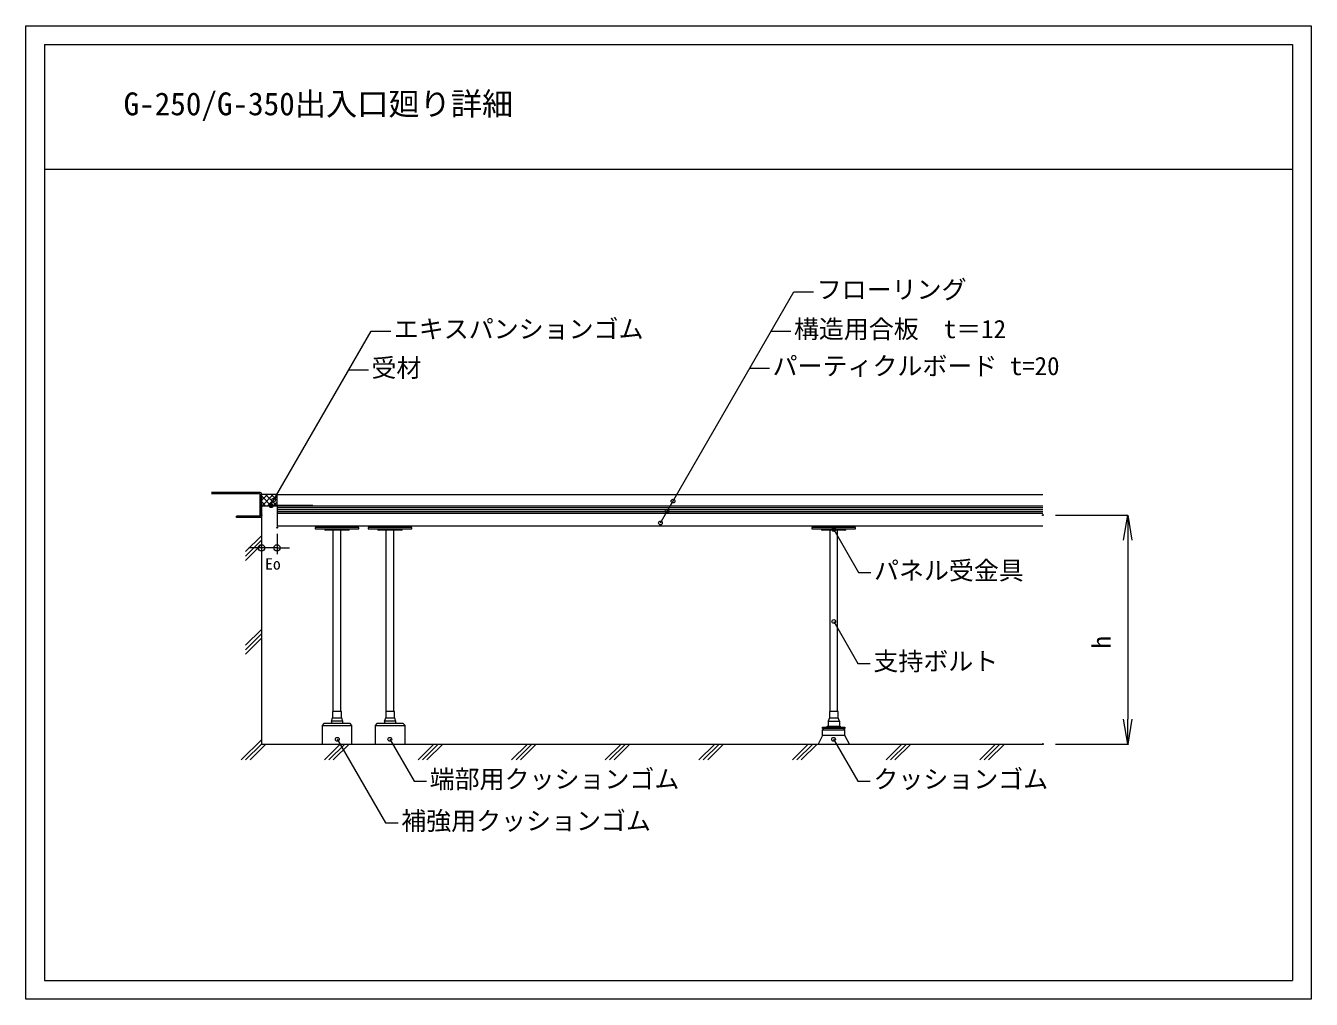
# Model space of a CAD drawing. Units: millimetres, scale not verified. Extents: x -1030 to 1030, y -780 to 780.
import ezdxf
from ezdxf.enums import TextEntityAlignment as Align

# ---------------------------------------------------------------- set-up
doc = ezdxf.new("R2010")
doc.units = ezdxf.units.MM
doc.header["$LTSCALE"] = 2
doc.header["$PDMODE"] = 32
doc.header["$PDSIZE"] = 1.6
for name, color, linetype, lineweight in [('0-0_0', 7, 'Continuous', 18), ('0-1_WAKU', 4, 'Continuous', 18), ('0-3_寸法', 7, 'Continuous', 9), ('0-4_納まり', 7, 'Continuous', 18), ('0-7_UFG納まり文字', 7, 'Continuous', 9), ('0-8_UFG納まり', 7, 'Continuous', 18), ('0-9_納まり寸法', 8, 'Continuous', 18), ('1-2_waku2', 7, 'Continuous', 18)]:
    doc.layers.add(name, color=color, linetype=linetype, lineweight=lineweight)
doc.layers.add('0-6_納まり文字', color=7, linetype='Continuous')
doc.styles.add('ＭＳ ゴシック', font='')
doc.styles.get('ＭＳ ゴシック').set_extended_font_data('MS Gothic')

# ---------------------------------------------------------------- blocks, each defined once
blk = doc.blocks.new('出入口')
at = {"layer": '0-0_0'}
for p, q in [((-2, 3), (-80, 3)), ((-3, 1), (-80, 1)), ((-2, -35), (-2, 0)), ((0, -37), (0, 1)), ((-2, -35), (-40, -35))]:
    blk.add_line(p, q, dxfattribs=at)
blk.add_lwpolyline([(0, -37), (-40, -37), (-40, -35)], dxfattribs=at)
for centre, radius in [((-3, 0), 1), ((-2, 1), 2)]:
    blk.add_arc(centre, radius, 0, 90, dxfattribs=at)
blk = doc.blocks.new('_Origin')
at = {"layer": '0-0_0', "lineweight": 9}
blk.add_line((0, 0), (-1, 0), dxfattribs=at)
blk.add_circle((0, 0), 0.5, dxfattribs=at)
blk = doc.blocks.new('_OPEN')
at = {"layer": '0-0_0', "lineweight": 9}
blk.add_line((0, 0), (-1, 0), dxfattribs=at)
blk.add_lwpolyline([(-1, 0.16667), (0, 0), (-1, -0.16667)], dxfattribs=at)

msp = doc.modelspace()

# ---------------------------------------------------------------- linework, layer by layer
at = {"layer": '0-1_WAKU'}
for p, q in [((-1000.102, 750.092), (999.898, 750.092)), ((-1000.102, 750.092), (-1000.102, -749.908)), ((999.898, 750.092), (999.898, -749.908)), ((-1000.102, 550.092), (999.898, 550.092)), ((-1000.102, -749.908), (999.898, -749.908))]:
    msp.add_line(p, q, dxfattribs=at)
at = {"layer": '0-3_寸法'}
for p, q in [((-652.31, -14.039), (-652.31, -66.59)), ((-627.31, -34.039), (-627.31, -66.59)), ((-662.31, -56.59), (-672.31, -56.59)), ((-627.31, -56.59), (-652.31, -56.59)), ((-617.31, -56.59), (-607.31, -56.59))]:
    msp.add_line(p, q, dxfattribs=at)
for p in [(-652.31, -4.039), (-627.31, -24.039), (-652.31, -56.59)]:
    msp.add_point(p, dxfattribs=at)
at = {"layer": '0-4_納まり'}
for p, q in [((619.959, -4.039), (735.7, -4.039)), ((735.7, -44.039), (735.7, -331.04)), ((619.959, -371.04), (735.7, -371.04))]:
    msp.add_line(p, q, dxfattribs=at)
msp.add_lwpolyline([(-639.81, 10.961), (-569.81, 10.961), (-569.81, 11.461), (-639.81, 11.461)], close=True, dxfattribs=at)
for p in [(599.959, -4.039), (599.959, -371.04), (735.7, -371.04)]:
    msp.add_point(p, dxfattribs=at)
at = {"layer": '0-7_UFG納まり文字'}
for p, q in [((-13.051, -16.699), (200.931, 353.929)), ((200.931, 353.929), (232.427, 353.929)), ((-637.868, 11.461), (-476.684, 290.64)), ((-476.684, 290.64), (-445.188, 290.64)), ((164.391, 290.64), (195.887, 290.64)), ((-512.557, 228.505), (-481.061, 228.505)), ((130.207, 231.431), (161.703, 231.431)), ((-530.796, -363.287), (-453.55, -497.081)), ((264.406, -363.287), (303.222, -430.519)), ((303.222, -430.519), (323.222, -430.519)), ((-453.357, -497.416), (-433.357, -497.416))]:
    msp.add_line(p, q, dxfattribs=at)
for points in [[(264.61, -27.28), (304.234, -96.294), (324.234, -96.294)], [(264.69, -174.564), (303.222, -241.677), (323.222, -241.677)], [(-446.594, -363.287), (-407.778, -430.519), (-387.778, -430.519)]]:
    msp.add_lwpolyline(points, dxfattribs=at)
for centre in [(-633.116, 19.691), (7.199, 18.375), (-636.68, 10.961), (-2.278, 1.961), (-13.051, -16.699), (264.61, -27.314), (264.69, -174.564), (-530.796, -363.287), (-446.594, -363.287), (264.406, -363.287)]:
    msp.add_circle(centre, 3, dxfattribs=at)
at = {"layer": '0-8_UFG納まり'}
for p, q in [((-652.31, 28.961), (-652.31, -371.039)), ((-652.31, 19.068), (-642.417, 28.961)), ((-636.68, 10.961), (-652.31, 26.591)), ((-651.437, 10.961), (-633.437, 28.961)), ((-627.699, 10.961), (-645.699, 28.961)), ((-642.457, 10.961), (-627.31, 26.107)), ((-627.31, 19.552), (-636.719, 28.961)), ((-627.31, 28.532), (-627.739, 28.961)), ((-627.31, 28.961), (599.959, 28.961)), ((-645.66, 10.961), (-652.31, 17.611)), ((-633.477, 10.961), (-627.31, 17.127)), ((-627.31, 10.961), (599.959, 10.961)), ((-627.31, 10.961), (-627.31, -21.039)), ((-627.31, -1.039), (599.959, -1.039)), ((-652.307, -37.229), (-677.707, -62.626)), ((-627.31, -21.039), (599.959, -21.039)), ((-537.31, -319.039), (-537.31, -28.039)), ((-525.31, -319.039), (-525.31, -28.039)), ((-452.31, -319.039), (-452.31, -28.039)), ((-440.31, -319.039), (-440.31, -28.039)), ((258.69, -319.039), (258.69, -28.039)), ((270.69, -319.039), (270.69, -28.039)), ((-677.707, -69.697), (-652.307, -44.3)), ((-652.307, -51.37), (-677.707, -76.768)), ((-652.307, -187.229), (-677.707, -212.626)), ((-677.707, -219.697), (-652.307, -194.3)), ((-652.307, -201.37), (-677.707, -226.768)), ((257.69, -329.039), (271.69, -329.039)), ((-555.31, -341.039), (-507.31, -341.039)), ((-540.31, -334.039), (-540.31, -338.039)), ((-522.31, -334.039), (-522.31, -338.039)), ((-470.31, -341.039), (-422.31, -341.039)), ((-455.31, -334.039), (-455.31, -338.039)), ((-437.31, -334.039), (-437.31, -338.039)), ((246.69, -348.039), (282.69, -348.039)), ((255.69, -334.039), (255.69, -342.039)), ((273.69, -334.039), (273.69, -342.039)), ((-652.31, -363.969), (-684.778, -396.439)), ((-677.707, -396.439), (-652.31, -371.039)), ((-645.239, -371.039), (-670.636, -396.439)), ((-652.31, -371.039), (599.959, -371.039)), ((-526.065, -371.039), (-551.463, -396.439)), ((-544.392, -396.439), (-518.995, -371.039)), ((-511.924, -371.039), (-537.321, -396.439)), ((-376.065, -371.039), (-401.463, -396.439)), ((-394.392, -396.439), (-368.995, -371.039)), ((-361.924, -371.039), (-387.321, -396.439)), ((-226.065, -371.039), (-251.463, -396.439)), ((-244.392, -396.439), (-218.995, -371.039)), ((-211.924, -371.039), (-237.321, -396.439)), ((-76.065, -371.039), (-101.463, -396.439)), ((-94.392, -396.439), (-68.995, -371.039)), ((-61.924, -371.039), (-87.321, -396.439)), ((73.935, -371.039), (48.537, -396.439)), ((55.608, -396.439), (81.005, -371.039)), ((88.076, -371.039), (62.679, -396.439)), ((223.935, -371.039), (198.537, -396.439)), ((205.608, -396.439), (231.005, -371.039)), ((238.076, -371.039), (212.679, -396.439)), ((373.935, -371.039), (348.537, -396.439)), ((355.608, -396.439), (381.005, -371.039)), ((388.076, -371.039), (362.679, -396.439)), ((505.608, -396.439), (531.005, -371.039)), ((538.076, -371.039), (512.679, -396.439))]:
    msp.add_line(p, q, dxfattribs=at)
at = {"layer": '0-8_UFG納まり', "lineweight": 9}
for p, q in [((-627.31, 7.961), (599.959, 7.961)), ((-627.31, 4.961), (599.959, 4.961)), ((-627.31, 1.961), (599.959, 1.961))]:
    msp.add_line(p, q, dxfattribs=at)
at = {"layer": '0-8_UFG納まり'}
for points in [[(-652.31, 28.961), (-652.31, 10.961), (-627.31, 10.961), (-627.31, 28.961)], [(-566.31, -24.039), (-566.31, -26.039), (-496.31, -26.039), (-496.31, -24.039)], [(-481.31, -24.039), (-481.31, -26.039), (-411.31, -26.039), (-411.31, -24.039)], [(229.69, -24.039), (229.69, -26.039), (299.69, -26.039), (299.69, -24.039)], [(-524.31, -329.039), (-524.31, -319.039), (-538.31, -319.039), (-538.31, -329.039)], [(-439.31, -329.039), (-439.31, -319.039), (-453.31, -319.039), (-453.31, -329.039)], [(255.69, -334.039), (273.69, -334.039), (271.69, -329.039), (271.69, -319.039), (257.69, -319.039), (257.69, -329.039)], [(-507.31, -371.039), (-507.31, -341.039), (-510.31, -338.039), (-552.31, -338.039), (-555.31, -341.039), (-555.31, -371.039)], [(-422.31, -371.039), (-422.31, -341.039), (-425.31, -338.039), (-467.31, -338.039), (-470.31, -341.039), (-470.31, -371.039)], [(246.69, -346.039), (246.69, -344.039), (282.69, -344.039), (282.69, -346.039)], [(246.69, -357.039), (239.69, -371.039), (289.69, -371.039), (282.69, -357.039)]]:
    msp.add_lwpolyline(points, close=True, dxfattribs=at)
for points in [[(-513.31, -28.039), (-531.31, -28.039), (-549.31, -28.039)], [(-428.31, -28.039), (-446.31, -28.039), (-464.31, -28.039)], [(282.69, -28.039), (264.69, -28.039), (246.69, -28.039)], [(-524.31, -329.039), (-522.31, -334.039), (-540.31, -334.039), (-538.31, -329.039)], [(-439.31, -329.039), (-437.31, -334.039), (-455.31, -334.039), (-453.31, -329.039)], [(246.69, -357.039), (246.69, -348.039), (248.69, -346.039)], [(254.19, -344.039), (254.19, -342.039), (275.19, -342.039), (275.19, -344.039)], [(282.69, -357.039), (282.69, -348.039), (280.69, -346.039)]]:
    msp.add_lwpolyline(points, dxfattribs=at)
for centre, start, end in [((-549.31, -26.039), 180, 270), ((-513.31, -26.039), 270, 0), ((-464.31, -26.039), 180, 270), ((-428.31, -26.039), 270, 0), ((246.69, -26.039), 180, 270), ((282.69, -26.039), 270, 0)]:
    msp.add_arc(centre, 2, start, end, dxfattribs=at)
at = {"layer": '0-9_納まり寸法'}
msp.add_line((523.935, -371.039), (498.537, -396.439), dxfattribs=at)
at = {"layer": '1-2_waku2'}
msp.add_lwpolyline([(-1030.102, 780.092), (1029.898, 780.092), (1029.898, -779.908), (-1030.102, -779.908)], close=True, dxfattribs=at)

# ---------------------------------------------------------------- block references
at = {"layer": '0-3_寸法', "xscale": 10, "yscale": 10}
msp.add_blockref('_Origin', (-652.31, -56.59), dxfattribs=at)
at = {"layer": '0-3_寸法', "xscale": 10, "yscale": 10, "rotation": 180}
msp.add_blockref('_Origin', (-627.31, -56.59), dxfattribs=at)
at = {"layer": '0-4_納まり', "xscale": 40, "yscale": 40}
for p, rotation in [((735.7, -4.039), 90), ((735.7, -371.04), 270)]:
    msp.add_blockref('_OPEN', p, dxfattribs=dict(at, rotation=rotation))
at = {"layer": '0-8_UFG納まり'}
msp.add_blockref('出入口', (-652.31, 28.961), dxfattribs=at)

# ---------------------------------------------------------------- texts
at = {"layer": '0-3_寸法', "style": 'ＭＳ ゴシック'}
msp.add_text('Eo', height=18.33, dxfattribs=at).set_placement((-646.411, -96.929), align=Align.BOTTOM_LEFT)
at = {"layer": '0-4_納まり', "style": 'ＭＳ ゴシック'}
msp.add_text('h', height=29.33, rotation=90, dxfattribs=at).set_placement((717.146, -217.8), align=Align.BOTTOM_LEFT)
at = {"layer": '0-6_納まり文字', "style": 'ＭＳ ゴシック'}
for s, height, p in [('G-250/G-350出入口廻り詳細', 36.66, (-873.283, 625.545)), ('フローリング', 29.33, (237.427, 333.929)), ('エキスパンションゴム', 29.33, (-440.188, 270.64)), ('構造用合板\u3000t＝12', 29.33, (200.887, 270.64)), ('受材', 29.33, (-476.061, 208.505)), ('パーティクルボード t=20', 29.33, (166.703, 211.431)), ('パネル受金具', 29.33, (329.234, -116.294)), ('支持ボルト', 29.33, (328.222, -261.677)), ('端部用クッションゴム', 29.33, (-382.778, -450.519)), ('クッションゴム', 29.33, (328.222, -450.519)), ('補強用クッションゴム', 29.33, (-428.357, -517.416))]:
    msp.add_text(s, height=height, dxfattribs=at).set_placement(p, align=Align.BOTTOM_LEFT)

doc.saveas('drawing.dxf')
